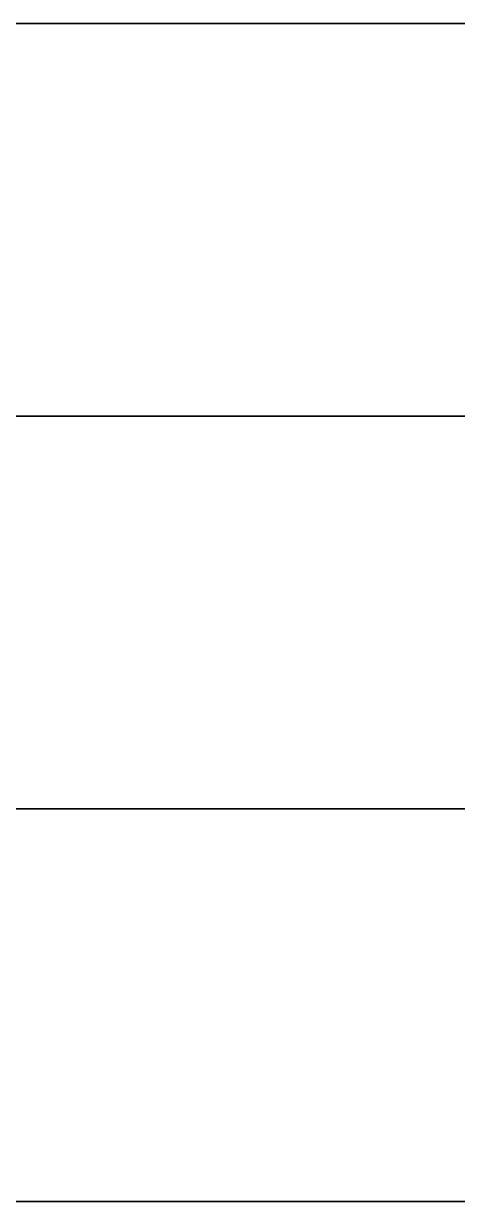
# Model space of a CAD drawing. Header units: metres. Extents: x 350990 to 353010, y 7455300 to 7456700.
# Drawn here: x 352029.9 to 352140.5, y 7456000 to 7456300 of the extents above; entities that cross this region are included whole.
import ezdxf

# ---------------------------------------------------------------- set-up
doc = ezdxf.new("R2010")
doc.units = ezdxf.units.M

msp = doc.modelspace()

# ---------------------------------------------------------------- linework, layer by layer
at = {"layer": 'ARG_P0N'}
for points in [[(352020, 7456000, 1295.968), (352030, 7456000, 1295.937), (352040, 7456000, 1295.911), (352050, 7456000, 1295.9), (352060, 7456000, 1295.912), (352070, 7456000, 1295.959), (352080, 7456000, 1296.05), (352090, 7456000, 1296.195), (352100, 7456000, 1296.404), (352110, 7456000, 1296.685), (352120, 7456000, 1297.046), (352130, 7456000, 1297.496), (352140, 7456000, 1298.04), (352150, 7456000, 1298.683)], [(352150, 7456000, 1228.683), (352140, 7456000, 1228.04), (352130, 7456000, 1227.496), (352120, 7456000, 1227.046), (352110, 7456000, 1226.685), (352100, 7456000, 1226.404), (352090, 7456000, 1226.195), (352080, 7456000, 1226.05), (352070, 7456000, 1225.959), (352060, 7456000, 1225.912), (352050, 7456000, 1225.9), (352040, 7456000, 1225.911), (352030, 7456000, 1225.937), (352020, 7456000, 1225.968)]]:
    msp.add_polyline3d(points, dxfattribs=at)
at = {"layer": 'ARG_P100N'}
for points in [[(352020, 7456100, 1292.84), (352030, 7456100, 1292.752), (352040, 7456100, 1292.653), (352050, 7456100, 1292.553), (352060, 7456100, 1292.457), (352070, 7456100, 1292.376), (352080, 7456100, 1292.317), (352090, 7456100, 1292.287), (352100, 7456100, 1292.293), (352110, 7456100, 1292.343), (352120, 7456100, 1292.441), (352130, 7456100, 1292.593), (352140, 7456100, 1292.802), (352150, 7456100, 1293.072)], [(352150, 7456100, 1223.072), (352140, 7456100, 1222.802), (352130, 7456100, 1222.593), (352120, 7456100, 1222.441), (352110, 7456100, 1222.343), (352100, 7456100, 1222.293), (352090, 7456100, 1222.287), (352080, 7456100, 1222.317), (352070, 7456100, 1222.376), (352060, 7456100, 1222.457), (352050, 7456100, 1222.553), (352040, 7456100, 1222.653), (352030, 7456100, 1222.752), (352020, 7456100, 1222.84)]]:
    msp.add_polyline3d(points, dxfattribs=at)
at = {"layer": 'ARG_P200N'}
for points in [[(352020, 7456200, 1291.188), (352030, 7456200, 1291.437), (352040, 7456200, 1291.704), (352050, 7456200, 1291.988), (352060, 7456200, 1292.288), (352070, 7456200, 1292.605), (352080, 7456200, 1292.935), (352090, 7456200, 1293.277), (352100, 7456200, 1293.629), (352110, 7456200, 1293.987), (352120, 7456200, 1294.348), (352130, 7456200, 1294.708), (352140, 7456200, 1295.065), (352150, 7456200, 1295.415)], [(352150, 7456200, 1225.415), (352140, 7456200, 1225.065), (352130, 7456200, 1224.708), (352120, 7456200, 1224.348), (352110, 7456200, 1223.987), (352100, 7456200, 1223.629), (352090, 7456200, 1223.277), (352080, 7456200, 1222.935), (352070, 7456200, 1222.605), (352060, 7456200, 1222.288), (352050, 7456200, 1221.988), (352040, 7456200, 1221.704), (352030, 7456200, 1221.437), (352020, 7456200, 1221.188)]]:
    msp.add_polyline3d(points, dxfattribs=at)
at = {"layer": 'BOC_P0N'}
msp.add_polyline3d([(352020, 7456000, 1288.519), (352030, 7456000, 1289.373), (352040, 7456000, 1290.107), (352050, 7456000, 1290.692), (352060, 7456000, 1291.106), (352070, 7456000, 1291.338), (352080, 7456000, 1291.389), (352090, 7456000, 1291.274), (352100, 7456000, 1291.022), (352110, 7456000, 1290.673), (352120, 7456000, 1290.279), (352130, 7456000, 1289.9), (352140, 7456000, 1289.599), (352150, 7456000, 1289.441)], dxfattribs=at)
at = {"layer": 'BOC_P100N'}
msp.add_polyline3d([(352020, 7456100, 1289.679), (352030, 7456100, 1289.29), (352040, 7456100, 1288.728), (352050, 7456100, 1288.036), (352060, 7456100, 1287.264), (352070, 7456100, 1286.467), (352080, 7456100, 1285.694), (352090, 7456100, 1284.996), (352100, 7456100, 1284.415), (352110, 7456100, 1283.982), (352120, 7456100, 1283.722), (352130, 7456100, 1283.647), (352140, 7456100, 1283.758), (352150, 7456100, 1284.05)], dxfattribs=at)
at = {"layer": 'BOC_P200N'}
msp.add_polyline3d([(352020, 7456200, 1284.502), (352030, 7456200, 1284.504), (352040, 7456200, 1284.441), (352050, 7456200, 1284.296), (352060, 7456200, 1284.054), (352070, 7456200, 1283.7), (352080, 7456200, 1283.224), (352090, 7456200, 1282.621), (352100, 7456200, 1281.894), (352110, 7456200, 1281.057), (352120, 7456200, 1280.132), (352130, 7456200, 1279.153), (352140, 7456200, 1278.16), (352150, 7456200, 1277.203)], dxfattribs=at)
at = {"layer": 'BOC_P300N'}
msp.add_polyline3d([(352020, 7456300, 1281.358), (352030, 7456300, 1281.289), (352040, 7456300, 1281.008), (352050, 7456300, 1280.523), (352060, 7456300, 1279.855), (352070, 7456300, 1279.035), (352080, 7456300, 1278.105), (352090, 7456300, 1277.112), (352100, 7456300, 1276.106), (352110, 7456300, 1275.136), (352120, 7456300, 1274.248), (352130, 7456300, 1273.481), (352140, 7456300, 1272.865), (352150, 7456300, 1272.42)], dxfattribs=at)
at = {"layer": 'BOLC_P0N'}
msp.add_polyline3d([(352020, 7456000, 1239.044), (352030, 7456000, 1238.475), (352040, 7456000, 1237.608), (352050, 7456000, 1236.465), (352060, 7456000, 1235.08), (352070, 7456000, 1233.5), (352080, 7456000, 1231.778), (352090, 7456000, 1229.98), (352100, 7456000, 1228.175), (352110, 7456000, 1226.439), (352120, 7456000, 1224.852), (352130, 7456000, 1223.489), (352140, 7456000, 1222.424), (352150, 7456000, 1221.717)], dxfattribs=at)
at = {"layer": 'BOLC_P100N'}
msp.add_polyline3d([(352020, 7456100, 1222.588), (352030, 7456100, 1222.126), (352040, 7456100, 1221.447), (352050, 7456100, 1220.571), (352060, 7456100, 1219.528), (352070, 7456100, 1218.353), (352080, 7456100, 1217.092), (352090, 7456100, 1215.794), (352100, 7456100, 1214.517), (352110, 7456100, 1213.321), (352120, 7456100, 1212.267), (352130, 7456100, 1211.419), (352140, 7456100, 1210.835), (352150, 7456100, 1210.566)], dxfattribs=at)
at = {"layer": 'BOLC_P200N'}
msp.add_polyline3d([(352020, 7456200, 1216.951), (352030, 7456200, 1215.984), (352040, 7456200, 1214.884), (352050, 7456200, 1213.682), (352060, 7456200, 1212.413), (352070, 7456200, 1211.122), (352080, 7456200, 1209.855), (352090, 7456200, 1208.663), (352100, 7456200, 1207.598), (352110, 7456200, 1206.711), (352120, 7456200, 1206.053), (352130, 7456200, 1205.668), (352140, 7456200, 1205.598), (352150, 7456200, 1205.874)], dxfattribs=at)
at = {"layer": 'BOLC_P300N'}
msp.add_polyline3d([(352020, 7456300, 1229.059), (352030, 7456300, 1228.088), (352040, 7456300, 1226.949), (352050, 7456300, 1225.668), (352060, 7456300, 1224.28), (352070, 7456300, 1222.826), (352080, 7456300, 1221.351), (352090, 7456300, 1219.902), (352100, 7456300, 1218.527), (352110, 7456300, 1217.275), (352120, 7456300, 1216.191), (352130, 7456300, 1215.316), (352140, 7456300, 1214.686), (352150, 7456300, 1214.332)], dxfattribs=at)
at = {"layer": 'BOX_P0N'}
msp.add_polyline3d([(352020, 7456000, 1218.736), (352030, 7456000, 1216.272), (352040, 7456000, 1213.773), (352050, 7456000, 1211.298), (352060, 7456000, 1208.891), (352070, 7456000, 1206.593), (352080, 7456000, 1204.438), (352090, 7456000, 1202.46), (352100, 7456000, 1200.692), (352110, 7456000, 1199.177), (352120, 7456000, 1197.957), (352130, 7456000, 1197.083), (352140, 7456000, 1196.605), (352150, 7456000, 1196.572)], dxfattribs=at)
at = {"layer": 'BOX_P100N'}
msp.add_polyline3d([(352020, 7456100, 1197.714), (352030, 7456100, 1196.613), (352040, 7456100, 1195.56), (352050, 7456100, 1194.535), (352060, 7456100, 1193.516), (352070, 7456100, 1192.486), (352080, 7456100, 1191.445), (352090, 7456100, 1190.406), (352100, 7456100, 1189.402), (352110, 7456100, 1188.488), (352120, 7456100, 1187.733), (352130, 7456100, 1187.223), (352140, 7456100, 1187.048), (352150, 7456100, 1187.301)], dxfattribs=at)
at = {"layer": 'BOX_P200N'}
msp.add_polyline3d([(352020, 7456200, 1185.513), (352030, 7456200, 1185.538), (352040, 7456200, 1185.637), (352050, 7456200, 1185.736), (352060, 7456200, 1185.77), (352070, 7456200, 1185.694), (352080, 7456200, 1185.479), (352090, 7456200, 1185.124), (352100, 7456200, 1184.652), (352110, 7456200, 1184.11), (352120, 7456200, 1183.568), (352130, 7456200, 1183.106), (352140, 7456200, 1182.814), (352150, 7456200, 1182.783)], dxfattribs=at)
at = {"layer": 'BOX_P300N'}
msp.add_polyline3d([(352020, 7456300, 1196.663), (352030, 7456300, 1198.272), (352040, 7456300, 1199.727), (352050, 7456300, 1200.929), (352060, 7456300, 1201.803), (352070, 7456300, 1202.3), (352080, 7456300, 1202.403), (352090, 7456300, 1202.125), (352100, 7456300, 1201.509), (352110, 7456300, 1200.621), (352120, 7456300, 1199.546), (352130, 7456300, 1198.381), (352140, 7456300, 1197.224), (352150, 7456300, 1196.17)], dxfattribs=at)
at = {"layer": 'CU_0p2_P0N'}
for points in [[(352020, 7456000, 1218.474), (352030, 7456000, 1219.2), (352040, 7456000, 1219.855), (352042.181, 7456000, 1220), (352043.499, 7456000, 1230), (352050, 7456000, 1230.638), (352060, 7456000, 1231.659), (352061.564, 7456000, 1230), (352061.924, 7456000, 1220), (352062.277, 7456000, 1210), (352067.328, 7456000, 1200), (352060, 7456000, 1192.689), (352056.681, 7456000, 1190), (352056.603, 7456000, 1180), (352056.511, 7456000, 1170), (352056.482, 7456000, 1160), (352056.498, 7456000, 1150), (352056.529, 7456000, 1140), (352056.547, 7456000, 1130), (352056.531, 7456000, 1120), (352050, 7456000, 1113.476), (352045.383, 7456000, 1110), (352045.406, 7456000, 1100), (352045.295, 7456000, 1090), (352045.042, 7456000, 1080), (352044.67, 7456000, 1070), (352044.215, 7456000, 1060), (352043.726, 7456000, 1050), (352043.209, 7456000, 1040), (352040, 7456000, 1036.791), (352035.12, 7456000, 1040), (352034.39, 7456000, 1050), (352033.702, 7456000, 1060), (352033.05, 7456000, 1070), (352030, 7456000, 1074.316), (352024.992, 7456000, 1080)], [(352143.193, 7456000, 780), (352140, 7456000, 786.415), (352138.492, 7456000, 790), (352135.695, 7456000, 800), (352134.227, 7456000, 810), (352133.708, 7456000, 820), (352133.759, 7456000, 830), (352133.985, 7456000, 840), (352134.135, 7456000, 850), (352133.791, 7456000, 860), (352132.772, 7456000, 870), (352131.019, 7456000, 880), (352130, 7456000, 884.158), (352128.484, 7456000, 890), (352125.455, 7456000, 900), (352121.878, 7456000, 910), (352120, 7456000, 914.593), (352117.225, 7456000, 920), (352111.55, 7456000, 930), (352110, 7456000, 932.489), (352103.165, 7456000, 940), (352100, 7456000, 943.05), (352090, 7456000, 949.251), (352088.22, 7456000, 950), (352080, 7456000, 953.182), (352070, 7456000, 956.225), (352060, 7456000, 959.349), (352059.906, 7456000, 960), (352060, 7456000, 960.094), (352068.284, 7456000, 970), (352067.384, 7456000, 980), (352066.656, 7456000, 990), (352066.022, 7456000, 1000), (352065.426, 7456000, 1010), (352064.843, 7456000, 1020), (352064.275, 7456000, 1030), (352063.74, 7456000, 1040), (352070, 7456000, 1046.26), (352072.874, 7456000, 1050), (352072.508, 7456000, 1060), (352072.239, 7456000, 1070), (352072.065, 7456000, 1080), (352071.985, 7456000, 1090), (352071.963, 7456000, 1100), (352071.924, 7456000, 1110), (352071.913, 7456000, 1120), (352080, 7456000, 1128.094), (352081.764, 7456000, 1130), (352081.782, 7456000, 1140), (352081.796, 7456000, 1150), (352081.792, 7456000, 1160), (352081.763, 7456000, 1170), (352081.71, 7456000, 1180), (352081.669, 7456000, 1190), (352081.62, 7456000, 1200), (352090, 7456000, 1208.309), (352094.354, 7456000, 1210), (352094.646, 7456000, 1220), (352100, 7456000, 1225.729), (352110, 7456000, 1226.365), (352120, 7456000, 1226.894), (352130, 7456000, 1227.333), (352140, 7456000, 1227.693), (352150, 7456000, 1227.989)]]:
    msp.add_polyline3d(points, dxfattribs=at)
at = {"layer": 'CU_0p2_P100N'}
for points in [[(352020, 7456100, 1226.415), (352030, 7456100, 1226.624), (352040, 7456100, 1226.758), (352050, 7456100, 1226.81), (352056.807, 7456100, 1220), (352060, 7456100, 1216.765), (352070, 7456100, 1216.718), (352080, 7456100, 1216.651), (352090, 7456100, 1216.598), (352100, 7456100, 1216.594), (352110, 7456100, 1216.668), (352120, 7456100, 1216.832), (352130, 7456100, 1217.077), (352140, 7456100, 1217.378), (352150, 7456100, 1217.699)], [(352150, 7456100, 941.435), (352140, 7456100, 943.275), (352130, 7456100, 944.658), (352120, 7456100, 946.877), (352119.304, 7456100, 940), (352118.065, 7456100, 930), (352116.461, 7456100, 920), (352120, 7456100, 915.808), (352125.369, 7456100, 910), (352123.136, 7456100, 900), (352120.489, 7456100, 890), (352120, 7456100, 888.1), (352116.887, 7456100, 890), (352110, 7456100, 893.43), (352100, 7456100, 898.801), (352097.805, 7456100, 900), (352090, 7456100, 903.983), (352080, 7456100, 909.872), (352079.786, 7456100, 910), (352070, 7456100, 915.874), (352063.207, 7456100, 920), (352060, 7456100, 922.033), (352050, 7456100, 926.787), (352040, 7456100, 928.679), (352030, 7456100, 926.345), (352020.137, 7456100, 920)]]:
    msp.add_polyline3d(points, dxfattribs=at)
at = {"layer": 'CU_0p2_P200N'}
for points in [[(352020, 7456200, 1216.772), (352030, 7456200, 1217.091), (352040, 7456200, 1217.426), (352050, 7456200, 1217.731), (352060, 7456200, 1217.975), (352070, 7456200, 1218.144), (352078.212, 7456200, 1210), (352080, 7456200, 1208.356), (352090, 7456200, 1208.401), (352100, 7456200, 1208.375), (352110, 7456200, 1208.291), (352120, 7456200, 1208.164), (352130, 7456200, 1208.015), (352140, 7456200, 1207.867), (352150, 7456200, 1207.742)], [(352150, 7456200, 701.895), (352140, 7456200, 706.435), (352130, 7456200, 708.189), (352120, 7456200, 707.117), (352110, 7456200, 703.089), (352105.676, 7456200, 700), (352100, 7456200, 693.576), (352097.86, 7456200, 690), (352094.359, 7456200, 680), (352092.214, 7456200, 670), (352090.331, 7456200, 660), (352090, 7456200, 658.622), (352088.315, 7456200, 650), (352085.414, 7456200, 640), (352081.041, 7456200, 630), (352080, 7456200, 628.188), (352075.445, 7456200, 620), (352070, 7456200, 612.234), (352068.282, 7456200, 610), (352060, 7456200, 600.136), (352059.857, 7456200, 600), (352050, 7456200, 590.219), (352049.677, 7456200, 590), (352040, 7456200, 582.43), (352034.275, 7456200, 580), (352030, 7456200, 577.808), (352020, 7456200, 577.239)]]:
    msp.add_polyline3d(points, dxfattribs=at)
at = {"layer": 'CU_0p2_P300N'}
for points in [[(352020, 7456300, 1198.924), (352030, 7456300, 1199.866), (352031.265, 7456300, 1200), (352037.021, 7456300, 1210), (352040, 7456300, 1213.211), (352046.456, 7456300, 1220), (352050, 7456300, 1220.402), (352060, 7456300, 1221.411), (352070, 7456300, 1222.178), (352080, 7456300, 1222.691), (352082.733, 7456300, 1220), (352090, 7456300, 1213.955), (352100, 7456300, 1213.998), (352110, 7456300, 1213.82), (352120, 7456300, 1213.426), (352130, 7456300, 1212.825), (352140, 7456300, 1212.037), (352150, 7456300, 1211.096)], [(352147.567, 7456300, 650), (352140, 7456300, 640.22), (352139.85, 7456300, 640), (352132.997, 7456300, 630), (352130, 7456300, 626.348), (352124.978, 7456300, 620), (352120, 7456300, 614.911), (352114.719, 7456300, 610), (352110, 7456300, 606.176), (352100.001, 7456300, 600), (352100, 7456300, 600), (352090, 7456300, 596.719), (352080, 7456300, 597.363), (352074.967, 7456300, 600), (352070, 7456300, 602.603), (352061.786, 7456300, 610), (352060, 7456300, 611.616), (352052.132, 7456300, 620), (352050, 7456300, 622.222), (352041.908, 7456300, 630), (352040, 7456300, 631.733), (352030, 7456300, 638.559), (352026.63, 7456300, 640)]]:
    msp.add_polyline3d(points, dxfattribs=at)
at = {"layer": 'CU_0p4_P0N'}
for points in [[(352020, 7456000, 1210.653), (352030, 7456000, 1212.445), (352040, 7456000, 1214.087), (352050, 7456000, 1215.558), (352056.148, 7456000, 1210), (352060, 7456000, 1206.826), (352064.437, 7456000, 1200), (352060, 7456000, 1195.573), (352053.121, 7456000, 1190), (352052.983, 7456000, 1180), (352052.815, 7456000, 1170), (352052.777, 7456000, 1160), (352052.828, 7456000, 1150), (352052.91, 7456000, 1140), (352052.962, 7456000, 1130), (352052.941, 7456000, 1120), (352050, 7456000, 1117.063), (352040.619, 7456000, 1110), (352040.67, 7456000, 1100), (352040.445, 7456000, 1090), (352040, 7456000, 1081.282), (352038.221, 7456000, 1090), (352037.234, 7456000, 1100), (352037.351, 7456000, 1110), (352036.801, 7456000, 1120), (352036.091, 7456000, 1130), (352035.576, 7456000, 1140), (352035.161, 7456000, 1150), (352034.539, 7456000, 1160), (352033.283, 7456000, 1170), (352030.963, 7456000, 1180), (352030, 7456000, 1184.318), (352028.306, 7456000, 1190)], [(352144.401, 7456000, 1000), (352140, 7456000, 1003.17), (352130, 7456000, 1006.994), (352120, 7456000, 1008.297), (352110, 7456000, 1008.336), (352100, 7456000, 1008.224), (352090, 7456000, 1009.364), (352087.958, 7456000, 1010), (352080, 7456000, 1012.198), (352070, 7456000, 1018.468), (352069.835, 7456000, 1020), (352068.681, 7456000, 1030), (352067.596, 7456000, 1040), (352070, 7456000, 1042.404), (352075.837, 7456000, 1050), (352075.094, 7456000, 1060), (352074.546, 7456000, 1070), (352074.194, 7456000, 1080), (352074.031, 7456000, 1090), (352073.986, 7456000, 1100), (352073.912, 7456000, 1110), (352073.896, 7456000, 1120), (352080, 7456000, 1126.11), (352083.6, 7456000, 1130), (352083.645, 7456000, 1140), (352083.681, 7456000, 1150), (352083.683, 7456000, 1160), (352083.635, 7456000, 1170), (352083.537, 7456000, 1180), (352083.466, 7456000, 1190), (352083.376, 7456000, 1200), (352090, 7456000, 1206.568), (352098.835, 7456000, 1210), (352099.428, 7456000, 1220), (352100, 7456000, 1220.612), (352110, 7456000, 1221.878), (352120, 7456000, 1222.931), (352130, 7456000, 1223.798), (352140, 7456000, 1224.51), (352150, 7456000, 1225.093)]]:
    msp.add_polyline3d(points, dxfattribs=at)
at = {"layer": 'CU_0p4_P100N'}
for points in [[(352020, 7456100, 1221.9), (352030, 7456100, 1222.319), (352040, 7456100, 1222.591), (352050, 7456100, 1222.701), (352052.7, 7456100, 1220), (352060, 7456100, 1212.604), (352070, 7456100, 1212.519), (352080, 7456100, 1212.396), (352090, 7456100, 1212.302), (352100, 7456100, 1212.309), (352110, 7456100, 1212.471), (352120, 7456100, 1212.811), (352130, 7456100, 1213.312), (352140, 7456100, 1213.921), (352150, 7456100, 1214.568)], [(352150, 7456100, 1016.585), (352140, 7456100, 1012.139), (352130, 7456100, 1010.236), (352120, 7456100, 1011.277), (352110, 7456100, 1015.82), (352104.942, 7456100, 1020), (352100, 7456100, 1024.296), (352099.49, 7456100, 1020), (352098.181, 7456100, 1010), (352100, 7456100, 1008.227), (352108.036, 7456100, 1000), (352106.701, 7456100, 990), (352105.336, 7456100, 980), (352103.924, 7456100, 970), (352102.385, 7456100, 960), (352110, 7456100, 951.842), (352111.738, 7456100, 950), (352110, 7456100, 941.306), (352100, 7456100, 947.153), (352096.43, 7456100, 950), (352090, 7456100, 955.849), (352086.273, 7456100, 960), (352080, 7456100, 968.328), (352078.792, 7456100, 970), (352072.312, 7456100, 980), (352070, 7456100, 983.835), (352065.745, 7456100, 990), (352060, 7456100, 998.406), (352058.474, 7456100, 1000), (352050, 7456100, 1008.178), (352045.962, 7456100, 1010), (352040, 7456100, 1012.332), (352030, 7456100, 1010.243), (352029.738, 7456100, 1010)]]:
    msp.add_polyline3d(points, dxfattribs=at)
msp.add_polyline3d([(352070, 7456100, 1099.804), (352069.794, 7456100, 1100), (352069.834, 7456100, 1110), (352069.886, 7456100, 1120), (352067.085, 7456100, 1130), (352070, 7456100, 1130.718), (352074.697, 7456100, 1130), (352080, 7456100, 1127.541), (352084.494, 7456100, 1120), (352081.884, 7456100, 1110), (352080, 7456100, 1106.1), (352077.996, 7456100, 1100)], close=True, dxfattribs=at)
at = {"layer": 'CU_0p4_P200N'}
for points in [[(352020, 7456200, 1212.595), (352030, 7456200, 1213.247), (352040, 7456200, 1213.934), (352050, 7456200, 1214.561), (352060, 7456200, 1215.067), (352070, 7456200, 1215.42), (352075.466, 7456200, 1210), (352080, 7456200, 1205.832), (352090, 7456200, 1205.935), (352100, 7456200, 1205.895), (352110, 7456200, 1205.737), (352120, 7456200, 1205.493), (352130, 7456200, 1205.203), (352140, 7456200, 1204.913), (352150, 7456200, 1204.667)], [(352150, 7456200, 766.318), (352140, 7456200, 763.856), (352130, 7456200, 762.054), (352120, 7456200, 760.875), (352110, 7456200, 760.602), (352100, 7456200, 761.907), (352090, 7456200, 766.051), (352085.061, 7456200, 770), (352080, 7456200, 779.837), (352079.934, 7456200, 780), (352080, 7456200, 780.93), (352080.654, 7456200, 790), (352085.436, 7456200, 800), (352090, 7456200, 806.54), (352092.246, 7456200, 810), (352098.046, 7456200, 820), (352100, 7456200, 825.586), (352101.284, 7456200, 830), (352101.803, 7456200, 840), (352100.399, 7456200, 850), (352100, 7456200, 851.326), (352097.467, 7456200, 860), (352093.641, 7456200, 870), (352090, 7456200, 878.575), (352089.286, 7456200, 880), (352083.53, 7456200, 890), (352080, 7456200, 896.033), (352076.675, 7456200, 900), (352070, 7456200, 907.581), (352065.727, 7456200, 910), (352060, 7456200, 912.984), (352050, 7456200, 912.711), (352044.583, 7456200, 910), (352040, 7456200, 907.57), (352032.027, 7456200, 900), (352030, 7456200, 897.788), (352024.951, 7456200, 890)]]:
    msp.add_polyline3d(points, dxfattribs=at)
at = {"layer": 'CU_0p4_P300N'}
for points in [[(352020, 7456300, 970.254), (352030, 7456300, 977.016), (352034.65, 7456300, 980), (352040, 7456300, 984.276), (352046.397, 7456300, 990), (352050, 7456300, 994.996), (352053.023, 7456300, 1000), (352056.134, 7456300, 1010), (352057.591, 7456300, 1020), (352058.651, 7456300, 1030), (352060, 7456300, 1037.885), (352060.324, 7456300, 1040), (352063.164, 7456300, 1050), (352067.816, 7456300, 1060), (352070, 7456300, 1063.525), (352073.994, 7456300, 1070), (352080, 7456300, 1079.055), (352080.697, 7456300, 1080), (352086.837, 7456300, 1090), (352090, 7456300, 1098.535), (352090.653, 7456300, 1100), (352091.884, 7456300, 1110), (352090.439, 7456300, 1120), (352090, 7456300, 1121.328), (352087.837, 7456300, 1130), (352080.697, 7456300, 1140), (352080, 7456300, 1140.612), (352070.741, 7456300, 1150), (352070, 7456300, 1150.667), (352060, 7456300, 1159.979), (352059.976, 7456300, 1160), (352050, 7456300, 1168.81), (352048.533, 7456300, 1170), (352040, 7456300, 1177.65), (352037.017, 7456300, 1180), (352030, 7456300, 1185.031), (352022.096, 7456300, 1190), (352030, 7456300, 1191.24), (352040, 7456300, 1192.99), (352044.867, 7456300, 1200), (352050, 7456300, 1205.284), (352060, 7456300, 1206.434), (352070, 7456300, 1207.35), (352080, 7456300, 1207.992), (352090, 7456300, 1208.353), (352100, 7456300, 1208.449), (352110, 7456300, 1208.299), (352118.696, 7456300, 1200), (352120, 7456300, 1198.593), (352130, 7456300, 1197.951), (352140, 7456300, 1197.078), (352150, 7456300, 1195.988)], [(352150, 7456300, 719.44), (352140, 7456300, 716.442), (352130, 7456300, 715.462), (352120, 7456300, 716.441), (352110, 7456300, 719.306), (352108.214, 7456300, 720), (352100, 7456300, 723.417), (352090, 7456300, 727.24), (352080, 7456300, 729.372), (352070, 7456300, 729.315), (352060, 7456300, 727.543), (352050, 7456300, 724.944), (352040, 7456300, 722.448), (352030, 7456300, 720.623), (352021.637, 7456300, 720)], [(352143.442, 7456300, 1120), (352140, 7456300, 1111.231), (352139.383, 7456300, 1110), (352136.181, 7456300, 1100), (352135.584, 7456300, 1090), (352137.318, 7456300, 1080), (352140, 7456300, 1072.208), (352140.63, 7456300, 1070)]]:
    msp.add_polyline3d(points, dxfattribs=at)
msp.add_polyline3d([(352090, 7456300, 821.1), (352088.329, 7456300, 830), (352090, 7456300, 832.996), (352100, 7456300, 830.579), (352100.405, 7456300, 830), (352101.186, 7456300, 820), (352100, 7456300, 818.246), (352091.587, 7456300, 820)], close=True, dxfattribs=at)
at = {"layer": 'CU_0p8_P0N'}
msp.add_polyline3d([(352142.388, 7456000, 1120), (352140, 7456000, 1114.428), (352138.46, 7456000, 1110), (352137.483, 7456000, 1100), (352140, 7456000, 1090.493), (352140.203, 7456000, 1090), (352140.996, 7456000, 1080), (352140, 7456000, 1077.769), (352136.839, 7456000, 1070), (352130, 7456000, 1064.327), (352123.618, 7456000, 1060), (352120, 7456000, 1058.391), (352110, 7456000, 1055.199), (352100, 7456000, 1054.219), (352090, 7456000, 1056.079), (352083.222, 7456000, 1060), (352080, 7456000, 1062.204), (352079.162, 7456000, 1070), (352078.453, 7456000, 1080), (352078.124, 7456000, 1090), (352078.034, 7456000, 1100), (352077.888, 7456000, 1110), (352077.86, 7456000, 1120), (352080, 7456000, 1122.142), (352087.273, 7456000, 1130), (352087.37, 7456000, 1140), (352087.453, 7456000, 1150), (352087.467, 7456000, 1160), (352087.38, 7456000, 1170), (352087.191, 7456000, 1180), (352087.058, 7456000, 1190), (352086.888, 7456000, 1200), (352090, 7456000, 1203.086), (352100, 7456000, 1206.032), (352106.674, 7456000, 1200), (352110, 7456000, 1197.055), (352120, 7456000, 1197.87), (352130, 7456000, 1198.531), (352140, 7456000, 1199.1), (352150, 7456000, 1199.625)], dxfattribs=at)
at = {"layer": 'CU_0p8_P100N'}
for points in [[(352020, 7456100, 1195.627), (352030, 7456100, 1196.062), (352040, 7456100, 1196.372), (352050, 7456100, 1196.558), (352060, 7456100, 1196.645), (352070, 7456100, 1196.68), (352080, 7456100, 1196.719), (352090, 7456100, 1196.821), (352096.927, 7456100, 1190), (352100, 7456100, 1186.615), (352110, 7456100, 1187.088), (352120, 7456100, 1187.69), (352130, 7456100, 1188.382), (352140, 7456100, 1189.117), (352150, 7456100, 1189.843)], [(352148.016, 7456100, 1100), (352140, 7456100, 1108.13), (352138.155, 7456100, 1110), (352137.671, 7456100, 1120), (352136.595, 7456100, 1130), (352135.247, 7456100, 1140), (352130, 7456100, 1144.676), (352120, 7456100, 1145.278), (352110, 7456100, 1145.882), (352100, 7456100, 1146.425), (352090, 7456100, 1146.847), (352080, 7456100, 1147.112), (352070, 7456100, 1147.207), (352060, 7456100, 1147.152), (352052.504, 7456100, 1140), (352052.119, 7456100, 1130), (352060, 7456100, 1121.642), (352061.618, 7456100, 1120), (352061.375, 7456100, 1110), (352061.078, 7456100, 1100), (352070, 7456100, 1091.501), (352071.575, 7456100, 1090), (352071.994, 7456100, 1080), (352080, 7456100, 1073.078), (352083.355, 7456100, 1070), (352082.903, 7456100, 1060), (352081.804, 7456100, 1050), (352080.068, 7456100, 1040), (352080, 7456100, 1039.672), (352079.745, 7456100, 1040), (352072.555, 7456100, 1050), (352070, 7456100, 1054.174), (352065.245, 7456100, 1060), (352060, 7456100, 1067.768), (352057.439, 7456100, 1070), (352050, 7456100, 1078.482), (352045.49, 7456100, 1080), (352040, 7456100, 1083.076), (352030, 7456100, 1080.549), (352029.191, 7456100, 1080)]]:
    msp.add_polyline3d(points, dxfattribs=at)
msp.add_polyline3d([(352090, 7456100, 1026.149), (352086.998, 7456100, 1030), (352090, 7456100, 1030.795), (352090.816, 7456100, 1030)], close=True, dxfattribs=at)
at = {"layer": 'CU_0p8_P200N'}
for points in [[(352020, 7456200, 1184.937), (352030, 7456200, 1186.145), (352040, 7456200, 1187.398), (352050, 7456200, 1188.539), (352060, 7456200, 1189.467), (352067.71, 7456200, 1190), (352067.082, 7456200, 1200), (352070, 7456200, 1209.036), (352080, 7456200, 1200.784), (352090, 7456200, 1201.003), (352100, 7456200, 1200.935), (352110, 7456200, 1200.629), (352120, 7456200, 1200.15), (352122.722, 7456200, 1200), (352130, 7456200, 1194.536), (352137.796, 7456200, 1190), (352140, 7456200, 1189.939), (352150, 7456200, 1189.737)], [(352148.423, 7456200, 870), (352140, 7456200, 873.065), (352131.023, 7456200, 880), (352130, 7456200, 880.87), (352122.674, 7456200, 890), (352120, 7456200, 894.027), (352116.56, 7456200, 900), (352111.92, 7456200, 910), (352110, 7456200, 915.353), (352108.204, 7456200, 920), (352105.286, 7456200, 930), (352103.127, 7456200, 940), (352101.439, 7456200, 950), (352100, 7456200, 959.034), (352099.799, 7456200, 960), (352097.356, 7456200, 970), (352093.85, 7456200, 980), (352090, 7456200, 987.692), (352088.332, 7456200, 990), (352080, 7456200, 998.848), (352078.196, 7456200, 1000), (352070, 7456200, 1004.4), (352060, 7456200, 1006.876), (352050, 7456200, 1006.645), (352040, 7456200, 1003.162), (352035.852, 7456200, 1000), (352030, 7456200, 992.421), (352028.845, 7456200, 990)]]:
    msp.add_polyline3d(points, dxfattribs=at)
at = {"layer": 'CU_0p8_P300N'}
msp.add_polyline3d([(352090, 7456300, 1191.712), (352083.684, 7456300, 1200), (352090, 7456300, 1200.544), (352100, 7456300, 1200.907), (352110, 7456300, 1200.771), (352110.808, 7456300, 1200), (352120, 7456300, 1190.083), (352120.807, 7456300, 1190), (352120, 7456300, 1188.775), (352110, 7456300, 1183.203), (352100, 7456300, 1185.256), (352091.834, 7456300, 1190)], close=True, dxfattribs=at)
at = {"layer": 'DAC_P0N'}
msp.add_polyline3d([(352029.617, 7456000, 950), (352030, 7456000, 953.092), (352030.855, 7456000, 960), (352032.092, 7456000, 970), (352033.329, 7456000, 980), (352034.567, 7456000, 990), (352035.804, 7456000, 1000), (352037.041, 7456000, 1010), (352038.278, 7456000, 1020), (352039.516, 7456000, 1030), (352040, 7456000, 1033.914), (352040.753, 7456000, 1040), (352041.99, 7456000, 1050), (352043.228, 7456000, 1060), (352044.465, 7456000, 1070), (352045.702, 7456000, 1080), (352046.939, 7456000, 1090), (352048.177, 7456000, 1100), (352049.414, 7456000, 1110), (352050, 7456000, 1114.737), (352050.651, 7456000, 1120), (352051.888, 7456000, 1130), (352053.126, 7456000, 1140), (352054.363, 7456000, 1150), (352055.6, 7456000, 1160), (352056.838, 7456000, 1170), (352058.075, 7456000, 1180), (352059.312, 7456000, 1190), (352060, 7456000, 1195.56), (352060.549, 7456000, 1200), (352061.787, 7456000, 1210), (352063.024, 7456000, 1220), (352064.261, 7456000, 1230), (352065.498, 7456000, 1240), (352066.736, 7456000, 1250), (352067.973, 7456000, 1260), (352069.21, 7456000, 1270), (352070, 7456000, 1276.382), (352070.448, 7456000, 1280), (352074.607, 7456000, 1290), (352080, 7456000, 1291.389), (352090, 7456000, 1291.274), (352100, 7456000, 1290.06), (352100.077, 7456000, 1290), (352100, 7456000, 1289.376), (352098.84, 7456000, 1280), (352097.603, 7456000, 1270), (352096.365, 7456000, 1260), (352095.128, 7456000, 1250), (352093.891, 7456000, 1240), (352092.654, 7456000, 1230), (352091.416, 7456000, 1220), (352090.179, 7456000, 1210), (352090, 7456000, 1208.554), (352088.942, 7456000, 1200), (352087.704, 7456000, 1190), (352086.467, 7456000, 1180), (352085.23, 7456000, 1170), (352083.993, 7456000, 1160), (352082.755, 7456000, 1150), (352081.518, 7456000, 1140), (352080.281, 7456000, 1130), (352080, 7456000, 1127.731), (352079.043, 7456000, 1120), (352077.806, 7456000, 1110), (352076.569, 7456000, 1100), (352075.332, 7456000, 1090), (352074.094, 7456000, 1080), (352072.857, 7456000, 1070), (352071.62, 7456000, 1060), (352070.383, 7456000, 1050), (352070, 7456000, 1046.908), (352069.145, 7456000, 1040), (352067.908, 7456000, 1030), (352066.671, 7456000, 1020), (352065.433, 7456000, 1010), (352064.196, 7456000, 1000), (352062.959, 7456000, 990), (352061.722, 7456000, 980), (352060.484, 7456000, 970), (352060, 7456000, 966.086), (352059.247, 7456000, 960), (352058.01, 7456000, 950), (352056.772, 7456000, 940), (352055.535, 7456000, 930), (352054.298, 7456000, 920), (352053.061, 7456000, 910), (352051.823, 7456000, 900), (352050.586, 7456000, 890), (352050, 7456000, 885.263), (352049.349, 7456000, 880), (352048.112, 7456000, 870), (352046.874, 7456000, 860), (352045.637, 7456000, 850), (352044.4, 7456000, 840), (352043.162, 7456000, 830), (352041.925, 7456000, 820), (352040.688, 7456000, 810), (352040, 7456000, 804.44), (352039.451, 7456000, 800), (352038.213, 7456000, 790), (352036.976, 7456000, 780), (352035.739, 7456000, 770), (352034.502, 7456000, 760), (352033.264, 7456000, 750), (352032.027, 7456000, 740), (352030.79, 7456000, 730), (352030, 7456000, 723.618), (352029.552, 7456000, 720)], dxfattribs=at)
at = {"layer": 'IMP_P0N'}
for points in [[(352028.505, 7456000, 1080), (352030, 7456000, 1073.677), (352030.843, 7456000, 1070), (352033.04, 7456000, 1060), (352035.175, 7456000, 1050), (352037.289, 7456000, 1040), (352039.422, 7456000, 1030), (352040, 7456000, 1027.359), (352041.588, 7456000, 1020), (352043.833, 7456000, 1010), (352046.182, 7456000, 1000), (352048.645, 7456000, 990), (352050, 7456000, 984.741), (352051.214, 7456000, 980), (352053.886, 7456000, 970), (352056.653, 7456000, 960), (352059.489, 7456000, 950), (352060, 7456000, 948.225), (352062.363, 7456000, 940), (352065.25, 7456000, 930), (352068.115, 7456000, 920), (352070, 7456000, 913.293), (352070.927, 7456000, 910), (352073.669, 7456000, 900), (352076.311, 7456000, 890), (352078.834, 7456000, 880), (352080, 7456000, 875.133), (352081.24, 7456000, 870), (352083.533, 7456000, 860), (352085.705, 7456000, 850), (352087.767, 7456000, 840), (352089.734, 7456000, 830), (352090, 7456000, 828.589), (352091.656, 7456000, 820), (352093.543, 7456000, 810), (352095.422, 7456000, 800), (352097.325, 7456000, 790), (352099.286, 7456000, 780), (352100, 7456000, 776.506), (352101.356, 7456000, 770), (352103.56, 7456000, 760), (352105.916, 7456000, 750), (352108.444, 7456000, 740), (352110, 7456000, 734.256), (352111.15, 7456000, 730), (352114.027, 7456000, 720), (352117.072, 7456000, 710), (352120, 7456000, 700.833), (352120.259, 7456000, 700), (352123.498, 7456000, 690), (352126.82, 7456000, 680), (352130, 7456000, 670.583), (352130.188, 7456000, 670), (352133.481, 7456000, 660), (352136.771, 7456000, 650), (352140, 7456000, 640.126), (352140.039, 7456000, 640), (352143.184, 7456000, 630)], [(352141.354, 7456000, 450), (352140, 7456000, 454.684), (352138.404, 7456000, 460), (352135.351, 7456000, 470), (352132.244, 7456000, 480), (352130, 7456000, 487.171), (352129.088, 7456000, 490), (352125.894, 7456000, 500), (352122.737, 7456000, 510), (352120, 7456000, 518.871), (352119.648, 7456000, 520), (352116.661, 7456000, 530), (352113.821, 7456000, 540), (352111.149, 7456000, 550), (352110, 7456000, 554.597), (352108.671, 7456000, 560), (352106.393, 7456000, 570), (352104.294, 7456000, 580), (352102.359, 7456000, 590), (352100.561, 7456000, 600), (352100, 7456000, 603.288), (352098.884, 7456000, 610), (352097.287, 7456000, 620), (352095.728, 7456000, 630), (352094.17, 7456000, 640), (352092.582, 7456000, 650), (352090.93, 7456000, 660), (352090, 7456000, 665.311), (352089.181, 7456000, 670), (352087.303, 7456000, 680), (352085.277, 7456000, 690), (352083.083, 7456000, 700), (352080.709, 7456000, 710), (352080, 7456000, 712.773), (352078.102, 7456000, 720), (352075.276, 7456000, 730), (352072.255, 7456000, 740), (352070, 7456000, 747.051), (352069.018, 7456000, 750), (352065.535, 7456000, 760), (352061.917, 7456000, 770), (352060, 7456000, 775.171), (352058.133, 7456000, 780), (352054.23, 7456000, 790), (352050.333, 7456000, 800), (352050, 7456000, 800.866), (352046.376, 7456000, 810), (352042.529, 7456000, 820), (352040, 7456000, 826.839), (352038.812, 7456000, 830), (352035.235, 7456000, 840), (352031.875, 7456000, 850), (352030, 7456000, 855.93), (352028.716, 7456000, 860)]]:
    msp.add_polyline3d(points, dxfattribs=at)
at = {"layer": 'IMP_P100N'}
msp.add_polyline3d([(352142.721, 7456100, 840), (352140, 7456100, 847.995), (352139.346, 7456100, 850), (352136.153, 7456100, 860), (352133.021, 7456100, 870), (352130, 7456100, 879.859), (352129.958, 7456100, 880), (352127.099, 7456100, 890), (352124.314, 7456100, 900), (352121.604, 7456100, 910), (352120, 7456100, 916.096), (352119.01, 7456100, 920), (352116.546, 7456100, 930), (352114.14, 7456100, 940), (352111.78, 7456100, 950), (352110, 7456100, 957.651), (352109.468, 7456100, 960), (352107.221, 7456100, 970), (352104.961, 7456100, 980), (352102.663, 7456100, 990), (352100.304, 7456100, 1000), (352100, 7456100, 1001.252), (352097.899, 7456100, 1010), (352095.384, 7456100, 1020), (352092.727, 7456100, 1030), (352090, 7456100, 1039.672), (352089.908, 7456100, 1040), (352086.944, 7456100, 1050), (352083.786, 7456100, 1060), (352080.424, 7456100, 1070), (352080, 7456100, 1071.207), (352076.912, 7456100, 1080), (352073.23, 7456100, 1090), (352070, 7456100, 1098.44), (352069.409, 7456100, 1100), (352065.56, 7456100, 1110), (352061.664, 7456100, 1120), (352060, 7456100, 1124.282), (352057.847, 7456100, 1130), (352054.163, 7456100, 1140), (352060, 7456100, 1150), (352060, 7456100, 1150), (352070, 7456100, 1150), (352080, 7456100, 1150), (352090, 7456100, 1150), (352100, 7456100, 1150), (352110, 7456100, 1150), (352120, 7456100, 1150), (352130, 7456100, 1150), (352130, 7456100, 1150), (352133.124, 7456100, 1140), (352135.215, 7456100, 1130), (352137.379, 7456100, 1120), (352139.627, 7456100, 1110), (352140, 7456100, 1108.395), (352141.966, 7456100, 1100)], dxfattribs=at)
at = {"layer": 'PHY_P0N'}
for points in [[(352020, 7456000, 1295.968), (352030, 7456000, 1295.937), (352040, 7456000, 1295.911), (352050, 7456000, 1295.9), (352060, 7456000, 1295.912), (352070, 7456000, 1295.959), (352080, 7456000, 1296.05), (352090, 7456000, 1296.195), (352100, 7456000, 1296.404), (352110, 7456000, 1296.685), (352120, 7456000, 1297.046), (352130, 7456000, 1297.496), (352140, 7456000, 1298.04), (352150, 7456000, 1298.683)], [(352141.509, 7456000, 1080), (352140, 7456000, 1079.135), (352130, 7456000, 1071.789), (352127.258, 7456000, 1070), (352120, 7456000, 1065.265), (352110, 7456000, 1061.885), (352100, 7456000, 1063.282), (352090.005, 7456000, 1070), (352090, 7456000, 1070.004), (352081.193, 7456000, 1080), (352080, 7456000, 1081.355), (352073.905, 7456000, 1090), (352070, 7456000, 1095.54), (352066.928, 7456000, 1100), (352060.041, 7456000, 1110), (352060, 7456000, 1110.06), (352051.859, 7456000, 1120), (352050, 7456000, 1122.27), (352040, 7456000, 1129.964), (352039.81, 7456000, 1130), (352030, 7456000, 1131.841), (352025.494, 7456000, 1130)]]:
    msp.add_polyline3d(points, dxfattribs=at)
at = {"layer": 'PHY_P100N'}
for points in [[(352020, 7456100, 1292.84), (352030, 7456100, 1292.752), (352040, 7456100, 1292.653), (352050, 7456100, 1292.553), (352060, 7456100, 1292.457), (352070, 7456100, 1292.376), (352080, 7456100, 1292.317), (352090, 7456100, 1292.287), (352100, 7456100, 1292.293), (352110, 7456100, 1292.343), (352120, 7456100, 1292.441), (352130, 7456100, 1292.593), (352140, 7456100, 1292.802), (352150, 7456100, 1293.072)], [(352150, 7456100, 1081.619), (352140, 7456100, 1085.497), (352130, 7456100, 1084.793), (352120, 7456100, 1080.841), (352118.583, 7456100, 1080), (352110, 7456100, 1074.91), (352102.201, 7456100, 1070), (352100, 7456100, 1068.614), (352090, 7456100, 1063.476), (352080, 7456100, 1060.543), (352070, 7456100, 1060.154), (352060, 7456100, 1061.913), (352050, 7456100, 1064.882), (352040, 7456100, 1067.909), (352030.112, 7456100, 1070), (352030, 7456100, 1070.024), (352020, 7456100, 1070.754)]]:
    msp.add_polyline3d(points, dxfattribs=at)
at = {"layer": 'PHY_P200N'}
for points in [[(352020, 7456200, 1291.188), (352030, 7456200, 1291.437), (352040, 7456200, 1291.704), (352050, 7456200, 1291.988), (352060, 7456200, 1292.288), (352070, 7456200, 1292.605), (352080, 7456200, 1292.935), (352090, 7456200, 1293.277), (352100, 7456200, 1293.629), (352110, 7456200, 1293.987), (352120, 7456200, 1294.348), (352130, 7456200, 1294.708), (352140, 7456200, 1295.065), (352150, 7456200, 1295.415)], [(352145.656, 7456200, 990), (352140, 7456200, 998.884), (352139.164, 7456200, 1000), (352131.601, 7456200, 1010), (352130, 7456200, 1012.1), (352121.727, 7456200, 1020), (352120, 7456200, 1021.641), (352110, 7456200, 1027.157), (352100, 7456200, 1029.008), (352090, 7456200, 1028.128), (352080, 7456200, 1025.684), (352070, 7456200, 1022.775), (352060, 7456200, 1020.203), (352058.887, 7456200, 1020), (352050, 7456200, 1018.37), (352040, 7456200, 1017.272), (352030, 7456200, 1016.637), (352020, 7456200, 1016.099)]]:
    msp.add_polyline3d(points, dxfattribs=at)
at = {"layer": 'PHY_P300N'}
for points in [[(352020, 7456300, 1293.921), (352030, 7456300, 1293.536), (352040, 7456300, 1293.111), (352050, 7456300, 1292.648), (352060, 7456300, 1292.154), (352070, 7456300, 1291.632), (352080, 7456300, 1291.088), (352090, 7456300, 1290.527), (352099.185, 7456300, 1290), (352100, 7456300, 1289.953), (352110, 7456300, 1289.373), (352120, 7456300, 1288.79), (352130, 7456300, 1288.211), (352140, 7456300, 1287.643), (352150, 7456300, 1287.089)], [(352150, 7456300, 983.29), (352140, 7456300, 988.219), (352132.537, 7456300, 990), (352130, 7456300, 990.592), (352123.622, 7456300, 990), (352120, 7456300, 989.665), (352110, 7456300, 985.244), (352102.994, 7456300, 980), (352100, 7456300, 977.771), (352091.905, 7456300, 970), (352090, 7456300, 968.181), (352082.185, 7456300, 960), (352080, 7456300, 957.723), (352072.331, 7456300, 950), (352070, 7456300, 947.659), (352061.179, 7456300, 940), (352060, 7456300, 938.976), (352050, 7456300, 932.19), (352045.558, 7456300, 930), (352040, 7456300, 927.249), (352030, 7456300, 923.589), (352020, 7456300, 920.284)]]:
    msp.add_polyline3d(points, dxfattribs=at)
at = {"layer": 'POT_P0N'}
for points in [[(352150, 7456000, 290.024), (352140, 7456000, 290.023), (352130, 7456000, 290.023), (352120, 7456000, 290.023), (352110, 7456000, 290.022), (352100, 7456000, 290.022), (352090, 7456000, 290.022), (352080, 7456000, 290.021), (352070, 7456000, 290.021), (352060, 7456000, 290.021), (352050, 7456000, 290.021), (352040, 7456000, 290.021), (352030, 7456000, 290.021), (352020, 7456000, 290.022)], [(352023.53, 7456000, 1090), (352030, 7456000, 1089.251), (352040, 7456000, 1089.26), (352046.289, 7456000, 1090), (352050, 7456000, 1090.436), (352060, 7456000, 1092.687), (352070, 7456000, 1095.85), (352080, 7456000, 1099.705), (352080.688, 7456000, 1100), (352090, 7456000, 1103.995), (352100, 7456000, 1108.418), (352103.715, 7456000, 1110), (352110, 7456000, 1112.677), (352120, 7456000, 1116.481), (352130, 7456000, 1119.579), (352131.898, 7456000, 1120), (352140, 7456000, 1121.787), (352150, 7456000, 1122.992)]]:
    msp.add_polyline3d(points, dxfattribs=at)
at = {"layer": 'POT_P100N'}
for points in [[(352020, 7456100, 1089.063), (352030, 7456100, 1089.522), (352040, 7456100, 1089.636), (352050, 7456100, 1089.392), (352060, 7456100, 1088.789), (352070, 7456100, 1087.844), (352080, 7456100, 1086.598), (352090, 7456100, 1085.118), (352100, 7456100, 1083.5), (352110, 7456100, 1081.867), (352120, 7456100, 1080.365), (352123.019, 7456100, 1080), (352130, 7456100, 1079.159), (352140, 7456100, 1078.413), (352150, 7456100, 1078.288)], [(352150, 7456100, 290.023), (352140, 7456100, 290.023), (352130, 7456100, 290.022), (352120, 7456100, 290.022), (352110, 7456100, 290.022), (352100, 7456100, 290.022), (352090, 7456100, 290.022), (352080, 7456100, 290.022), (352070, 7456100, 290.022), (352060, 7456100, 290.022), (352050, 7456100, 290.022), (352040, 7456100, 290.022), (352030, 7456100, 290.023), (352020, 7456100, 290.023)]]:
    msp.add_polyline3d(points, dxfattribs=at)
at = {"layer": 'POT_P200N'}
for points in [[(352020, 7456200, 1094.788), (352030, 7456200, 1095.941), (352040, 7456200, 1096.76), (352050, 7456200, 1097.087), (352060, 7456200, 1096.785), (352070, 7456200, 1095.748), (352080, 7456200, 1093.92), (352090, 7456200, 1091.3), (352093.887, 7456200, 1090), (352100, 7456200, 1087.964), (352110, 7456200, 1084.037), (352119.294, 7456200, 1080), (352120, 7456200, 1079.694), (352130, 7456200, 1075.181), (352140, 7456200, 1070.723), (352141.746, 7456200, 1070)], [(352150, 7456200, 290.028), (352140, 7456200, 290.028), (352130, 7456200, 290.028), (352120, 7456200, 290.028), (352110, 7456200, 290.028), (352100, 7456200, 290.028), (352090, 7456200, 290.029), (352080, 7456200, 290.029), (352070, 7456200, 290.029), (352060, 7456200, 290.029), (352050, 7456200, 290.029), (352040, 7456200, 290.03), (352030, 7456200, 290.03), (352020, 7456200, 290.031)]]:
    msp.add_polyline3d(points, dxfattribs=at)
at = {"layer": 'POT_P300N'}
for points in [[(352150, 7456300, 290.041), (352140, 7456300, 290.041), (352130, 7456300, 290.041), (352120, 7456300, 290.042), (352110, 7456300, 290.042), (352100, 7456300, 290.042), (352090, 7456300, 290.042), (352080, 7456300, 290.043), (352070, 7456300, 290.043), (352060, 7456300, 290.044), (352050, 7456300, 290.044), (352040, 7456300, 290.045), (352030, 7456300, 290.046), (352020, 7456300, 290.047)], [(352024.455, 7456300, 960), (352030, 7456300, 963.522), (352040, 7456300, 967.335), (352050, 7456300, 969.315), (352058.655, 7456300, 970), (352060, 7456300, 970.106), (352070, 7456300, 970.129), (352072.822, 7456300, 970), (352080, 7456300, 969.678), (352090, 7456300, 968.966), (352100, 7456300, 968.138), (352110, 7456300, 967.292), (352120, 7456300, 966.477), (352130, 7456300, 965.679), (352140, 7456300, 964.809), (352150, 7456300, 963.681)]]:
    msp.add_polyline3d(points, dxfattribs=at)
at = {"layer": 'PRO_P0N'}
for points in [[(352020, 7456000, 1295.968), (352030, 7456000, 1295.937), (352040, 7456000, 1295.911), (352050, 7456000, 1295.9), (352060, 7456000, 1295.912), (352070, 7456000, 1295.959), (352080, 7456000, 1296.05), (352090, 7456000, 1296.195), (352100, 7456000, 1296.404), (352110, 7456000, 1296.685), (352120, 7456000, 1297.046), (352130, 7456000, 1297.496), (352140, 7456000, 1298.04), (352150, 7456000, 1298.683)], [(352150, 7456000, 290.01), (352140, 7456000, 290.01), (352130, 7456000, 290.01), (352120, 7456000, 290.01), (352110, 7456000, 290.01), (352100, 7456000, 290.01), (352090, 7456000, 290.01), (352080, 7456000, 290.01), (352070, 7456000, 290.01), (352060, 7456000, 290.01), (352050, 7456000, 290.01), (352040, 7456000, 290.01), (352030, 7456000, 290.01), (352020, 7456000, 290.01)]]:
    msp.add_polyline3d(points, dxfattribs=at)
at = {"layer": 'PRO_P100N'}
for points in [[(352020, 7456100, 1292.84), (352030, 7456100, 1292.752), (352040, 7456100, 1292.653), (352050, 7456100, 1292.553), (352060, 7456100, 1292.457), (352070, 7456100, 1292.376), (352080, 7456100, 1292.317), (352090, 7456100, 1292.287), (352100, 7456100, 1292.293), (352110, 7456100, 1292.343), (352120, 7456100, 1292.441), (352130, 7456100, 1292.593), (352140, 7456100, 1292.802), (352150, 7456100, 1293.072)], [(352150, 7456100, 290.01), (352140, 7456100, 290.01), (352130, 7456100, 290.01), (352120, 7456100, 290.01), (352110, 7456100, 290.01), (352100, 7456100, 290.01), (352090, 7456100, 290.01), (352080, 7456100, 290.01), (352070, 7456100, 290.01), (352060, 7456100, 290.01), (352050, 7456100, 290.01), (352040, 7456100, 290.01), (352030, 7456100, 290.01), (352020, 7456100, 290.01)]]:
    msp.add_polyline3d(points, dxfattribs=at)
at = {"layer": 'PRO_P200N'}
for points in [[(352020, 7456200, 1291.188), (352030, 7456200, 1291.437), (352040, 7456200, 1291.704), (352050, 7456200, 1291.988), (352060, 7456200, 1292.288), (352070, 7456200, 1292.605), (352080, 7456200, 1292.935), (352090, 7456200, 1293.277), (352100, 7456200, 1293.629), (352110, 7456200, 1293.987), (352120, 7456200, 1294.348), (352130, 7456200, 1294.708), (352140, 7456200, 1295.065), (352150, 7456200, 1295.415)], [(352150, 7456200, 290.01), (352140, 7456200, 290.01), (352130, 7456200, 290.01), (352120, 7456200, 290.01), (352110, 7456200, 290.01), (352100, 7456200, 290.01), (352090, 7456200, 290.01), (352080, 7456200, 290.01), (352070, 7456200, 290.01), (352060, 7456200, 290.01), (352050, 7456200, 290.01), (352040, 7456200, 290.01), (352030, 7456200, 290.01), (352020, 7456200, 290.01)]]:
    msp.add_polyline3d(points, dxfattribs=at)
at = {"layer": 'PRO_P300N'}
for points in [[(352020, 7456300, 1293.921), (352030, 7456300, 1293.536), (352040, 7456300, 1293.111), (352050, 7456300, 1292.648), (352060, 7456300, 1292.154), (352070, 7456300, 1291.632), (352080, 7456300, 1291.088), (352090, 7456300, 1290.527), (352099.185, 7456300, 1290), (352100, 7456300, 1289.953), (352110, 7456300, 1289.373), (352120, 7456300, 1288.79), (352130, 7456300, 1288.211), (352140, 7456300, 1287.643), (352150, 7456300, 1287.089)], [(352150, 7456300, 290.01), (352140, 7456300, 290.01), (352130, 7456300, 290.01), (352120, 7456300, 290.01), (352110, 7456300, 290.01), (352100, 7456300, 290.01), (352090, 7456300, 290.01), (352080, 7456300, 290.01), (352070, 7456300, 290.01), (352060, 7456300, 290.01), (352050, 7456300, 290.01), (352040, 7456300, 290.01), (352030, 7456300, 290.01), (352020, 7456300, 290.01)]]:
    msp.add_polyline3d(points, dxfattribs=at)
at = {"layer": 'QMP_P0N'}
for points in [[(352020, 7456000, 1178.56), (352030, 7456000, 1176.787), (352040, 7456000, 1174.347), (352050, 7456000, 1171.273), (352053.458, 7456000, 1170), (352060, 7456000, 1167.602), (352070, 7456000, 1163.376), (352077.113, 7456000, 1160), (352080, 7456000, 1158.64), (352090, 7456000, 1153.452), (352096.148, 7456000, 1150), (352100, 7456000, 1147.869), (352110, 7456000, 1141.96), (352113.128, 7456000, 1140), (352120, 7456000, 1135.795), (352129.079, 7456000, 1130), (352130, 7456000, 1129.428), (352140, 7456000, 1122.906), (352144.286, 7456000, 1120)], [(352150, 7456000, 290.041), (352140, 7456000, 290.04), (352130, 7456000, 290.038), (352120, 7456000, 290.037), (352110, 7456000, 290.036), (352100, 7456000, 290.035), (352090, 7456000, 290.034), (352080, 7456000, 290.034), (352070, 7456000, 290.033), (352060, 7456000, 290.033), (352050, 7456000, 290.033), (352040, 7456000, 290.033), (352030, 7456000, 290.034), (352020, 7456000, 290.034)]]:
    msp.add_polyline3d(points, dxfattribs=at)
at = {"layer": 'QMP_P100N'}
for points in [[(352020, 7456100, 1133.91), (352030, 7456100, 1133.883), (352040, 7456100, 1133.363), (352050, 7456100, 1132.34), (352060, 7456100, 1130.813), (352064.022, 7456100, 1130), (352070, 7456100, 1128.805), (352080, 7456100, 1126.337), (352090, 7456100, 1123.424), (352100, 7456100, 1120.098), (352100.263, 7456100, 1120), (352110, 7456100, 1116.443), (352120, 7456100, 1112.447), (352125.652, 7456100, 1110), (352130, 7456100, 1108.16), (352140, 7456100, 1103.603), (352147.415, 7456100, 1100)], [(352150, 7456100, 290.038), (352140, 7456100, 290.037), (352130, 7456100, 290.036), (352120, 7456100, 290.036), (352110, 7456100, 290.035), (352100, 7456100, 290.035), (352090, 7456100, 290.035), (352080, 7456100, 290.035), (352070, 7456100, 290.035), (352060, 7456100, 290.035), (352050, 7456100, 290.036), (352040, 7456100, 290.037), (352030, 7456100, 290.038), (352020, 7456100, 290.039)]]:
    msp.add_polyline3d(points, dxfattribs=at)
at = {"layer": 'QMP_P200N'}
for points in [[(352020, 7456200, 986.426), (352030, 7456200, 988.408), (352040, 7456200, 988.521), (352050, 7456200, 987.362), (352060, 7456200, 985.276), (352070, 7456200, 982.46), (352077.142, 7456200, 980), (352080, 7456200, 979.019), (352090, 7456200, 974.998), (352100, 7456200, 970.371), (352100.722, 7456200, 970), (352110, 7456200, 965.06), (352118.368, 7456200, 960), (352120, 7456200, 958.963), (352130, 7456200, 951.907), (352132.437, 7456200, 950), (352140, 7456200, 943.718), (352144.066, 7456200, 940)], [(352150, 7456200, 290.056), (352140, 7456200, 290.056), (352130, 7456200, 290.056), (352120, 7456200, 290.056), (352110, 7456200, 290.056), (352100, 7456200, 290.056), (352090, 7456200, 290.057), (352080, 7456200, 290.058), (352070, 7456200, 290.058), (352060, 7456200, 290.059), (352050, 7456200, 290.061), (352040, 7456200, 290.062), (352030, 7456200, 290.064), (352020, 7456200, 290.066)]]:
    msp.add_polyline3d(points, dxfattribs=at)
at = {"layer": 'QMP_P300N'}
for points in [[(352020, 7456300, 451.532), (352030, 7456300, 451.26), (352040, 7456300, 450.962), (352050, 7456300, 451.03), (352060, 7456300, 451.934), (352070, 7456300, 454.26), (352080, 7456300, 458.75), (352081.818, 7456300, 460), (352090, 7456300, 467.278), (352092.165, 7456300, 470), (352097.767, 7456300, 480), (352100, 7456300, 486.656), (352100.929, 7456300, 490), (352102.381, 7456300, 500), (352102.691, 7456300, 510), (352102.157, 7456300, 520), (352101.017, 7456300, 530), (352100, 7456300, 536.377), (352099.475, 7456300, 540), (352097.728, 7456300, 550), (352095.859, 7456300, 560), (352093.939, 7456300, 570), (352092.02, 7456300, 580), (352090.14, 7456300, 590), (352090, 7456300, 590.764), (352088.444, 7456300, 600), (352086.872, 7456300, 610), (352085.436, 7456300, 620), (352084.16, 7456300, 630), (352083.073, 7456300, 640), (352082.216, 7456300, 650), (352081.647, 7456300, 660), (352081.45, 7456300, 670), (352081.747, 7456300, 680), (352082.728, 7456300, 690), (352084.687, 7456300, 700), (352088.103, 7456300, 710), (352090, 7456300, 713.71), (352095.189, 7456300, 720), (352100, 7456300, 723.973), (352110, 7456300, 727.664), (352120, 7456300, 728.252), (352130, 7456300, 726.984), (352140, 7456300, 724.514), (352150, 7456300, 721.2)], [(352150, 7456300, 290.139), (352140, 7456300, 290.143), (352130, 7456300, 290.147), (352120, 7456300, 290.151), (352110, 7456300, 290.155), (352100, 7456300, 290.158), (352090, 7456300, 290.163), (352080, 7456300, 290.168), (352070, 7456300, 290.174), (352060, 7456300, 290.182), (352050, 7456300, 290.193), (352040, 7456300, 290.207), (352030, 7456300, 290.228), (352020, 7456300, 290.256)]]:
    msp.add_polyline3d(points, dxfattribs=at)
at = {"layer": 'TOH_P0N'}
msp.add_polyline3d([(352020, 7456000, 1116.322), (352030, 7456000, 1112.203), (352040, 7456000, 1108.065), (352050, 7456000, 1104.108), (352060, 7456000, 1100.52), (352070, 7456000, 1097.476), (352080, 7456000, 1095.123), (352090, 7456000, 1093.583), (352100, 7456000, 1092.947), (352110, 7456000, 1093.27), (352120, 7456000, 1094.579), (352130, 7456000, 1096.862), (352140, 7456000, 1100.079), (352150, 7456000, 1104.155)], dxfattribs=at)
at = {"layer": 'TOH_P100N'}
msp.add_polyline3d([(352020, 7456100, 1093.442), (352030, 7456100, 1091.867), (352040, 7456100, 1090.681), (352050, 7456100, 1089.925), (352060, 7456100, 1089.624), (352070, 7456100, 1089.791), (352080, 7456100, 1090.429), (352090, 7456100, 1091.533), (352100, 7456100, 1093.09), (352110, 7456100, 1095.081), (352120, 7456100, 1097.483), (352130, 7456100, 1100.267), (352140, 7456100, 1103.401), (352150, 7456100, 1106.845)], dxfattribs=at)
at = {"layer": 'TOH_P200N'}
msp.add_polyline3d([(352020, 7456200, 1099.764), (352030, 7456200, 1097.396), (352040, 7456200, 1095.301), (352050, 7456200, 1093.497), (352060, 7456200, 1092.007), (352070, 7456200, 1090.857), (352080, 7456200, 1090.077), (352090, 7456200, 1089.704), (352100, 7456200, 1089.777), (352110, 7456200, 1090.335), (352120, 7456200, 1091.412), (352130, 7456200, 1093.036), (352140, 7456200, 1095.221), (352150, 7456200, 1097.964)], dxfattribs=at)
at = {"layer": 'TOH_P300N'}
msp.add_polyline3d([(352020, 7456300, 1135.343), (352030, 7456300, 1135.79), (352040, 7456300, 1135.974), (352050, 7456300, 1135.792), (352060, 7456300, 1135.178), (352070, 7456300, 1134.114), (352080, 7456300, 1132.629), (352090, 7456300, 1130.799), (352100, 7456300, 1128.74), (352110, 7456300, 1126.599), (352120, 7456300, 1124.544), (352130, 7456300, 1122.75), (352140, 7456300, 1121.385), (352150, 7456300, 1120.598)], dxfattribs=at)
at = {"layer": 'TOPO_P0N'}
msp.add_polyline3d([(352020, 7456000, 1295.968), (352030, 7456000, 1295.937), (352040, 7456000, 1295.911), (352050, 7456000, 1295.9), (352060, 7456000, 1295.912), (352070, 7456000, 1295.959), (352080, 7456000, 1296.05), (352090, 7456000, 1296.195), (352100, 7456000, 1296.404), (352110, 7456000, 1296.685), (352120, 7456000, 1297.046), (352130, 7456000, 1297.496), (352140, 7456000, 1298.04), (352150, 7456000, 1298.683)], dxfattribs=at)
at = {"layer": 'TOPO_P100N'}
msp.add_polyline3d([(352020, 7456100, 1292.84), (352030, 7456100, 1292.752), (352040, 7456100, 1292.653), (352050, 7456100, 1292.553), (352060, 7456100, 1292.457), (352070, 7456100, 1292.376), (352080, 7456100, 1292.317), (352090, 7456100, 1292.287), (352100, 7456100, 1292.293), (352110, 7456100, 1292.343), (352120, 7456100, 1292.441), (352130, 7456100, 1292.593), (352140, 7456100, 1292.802), (352150, 7456100, 1293.072)], dxfattribs=at)
at = {"layer": 'TOPO_P200N'}
msp.add_polyline3d([(352020, 7456200, 1291.188), (352030, 7456200, 1291.437), (352040, 7456200, 1291.704), (352050, 7456200, 1291.988), (352060, 7456200, 1292.288), (352070, 7456200, 1292.605), (352080, 7456200, 1292.935), (352090, 7456200, 1293.277), (352100, 7456200, 1293.629), (352110, 7456200, 1293.987), (352120, 7456200, 1294.348), (352130, 7456200, 1294.708), (352140, 7456200, 1295.065), (352150, 7456200, 1295.415)], dxfattribs=at)
at = {"layer": 'TOPO_P300N'}
msp.add_polyline3d([(352020, 7456300, 1293.921), (352030, 7456300, 1293.536), (352040, 7456300, 1293.111), (352050, 7456300, 1292.648), (352060, 7456300, 1292.154), (352070, 7456300, 1291.632), (352080, 7456300, 1291.088), (352090, 7456300, 1290.527), (352100, 7456300, 1289.953), (352110, 7456300, 1289.373), (352120, 7456300, 1288.79), (352130, 7456300, 1288.211), (352140, 7456300, 1287.643), (352150, 7456300, 1287.089)], dxfattribs=at)

doc.saveas('drawing.dxf')
